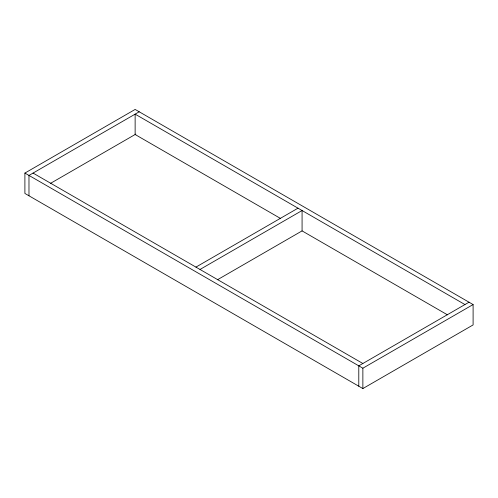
<?xml version="1.0" encoding="UTF-8"?>
<svg xmlns="http://www.w3.org/2000/svg" width="498" height="498" viewBox="0 0 498 498"><rect width="100%" height="100%" fill="white"/><g stroke="black" fill="none" stroke-linecap="round" stroke-linejoin="round"><path stroke-width="0.75" d="M24.9 173.074L135.132 109.436L473.1 304.558L473.1 324.926L362.868 388.565L24.9 193.442L24.9 173.074L362.868 368.203L473.1 304.558M139.21 111.789L28.977 175.433L28.977 195.795M50.485 183.376L135.848 134.093M195.926 267.109L297.997 208.176M200.003 269.462L302.074 210.53L302.074 230.891L447.441 314.823M217.464 279.745L302.074 230.891M469.023 302.205L358.79 365.843L358.79 386.211M464.945 304.558L135.132 114.142L135.132 134.51L280.517 218.448M33.055 173.074L362.868 363.49M362.868 368.203L362.868 388.565"/></g></svg>
